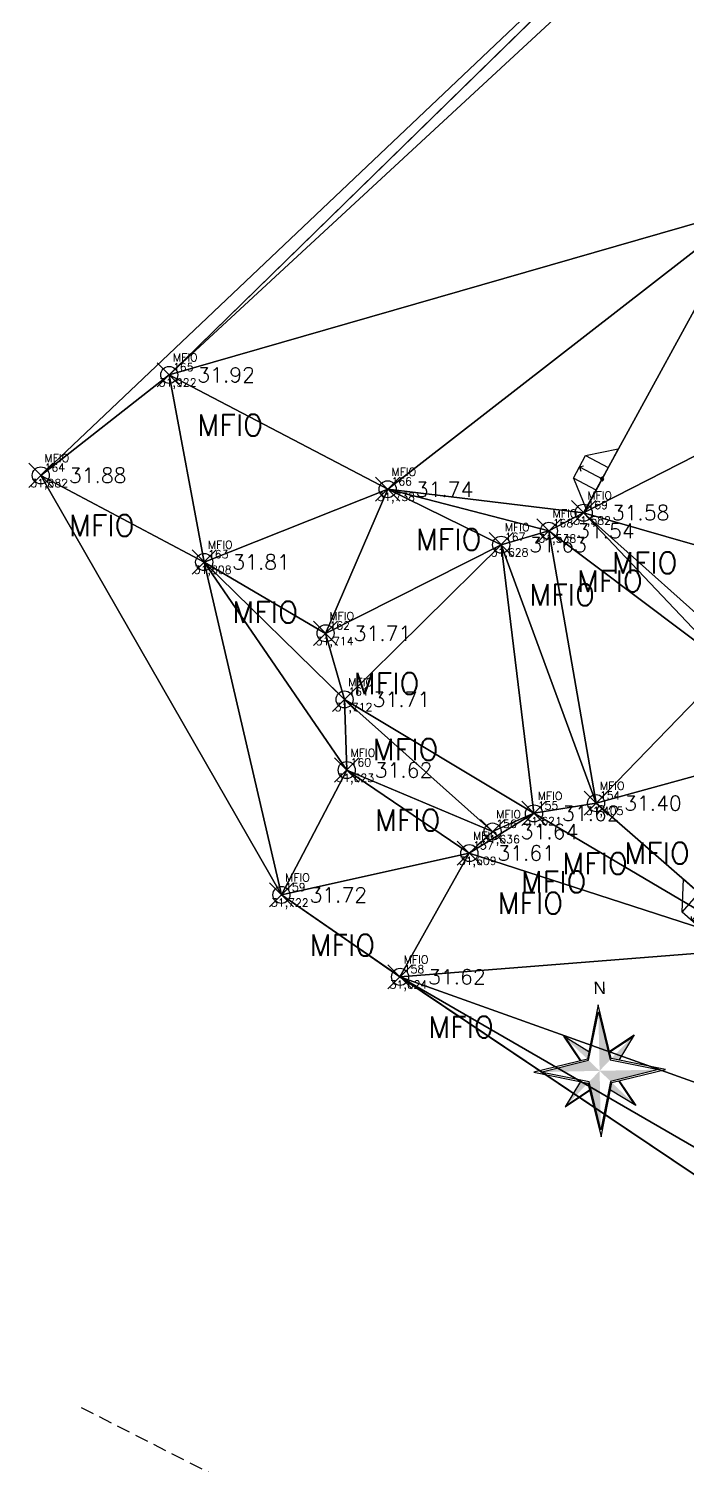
# Model space of a CAD drawing. Header units: metres. Extents: x 543100 to 543604, y 9574012 to 9574398.
# Drawn here: x 543130.9 to 543161.8, y 9574167.8 to 9574235.1 of the extents above; entities that cross this region are included whole.
import ezdxf

# ---------------------------------------------------------------- set-up
doc = ezdxf.new("R2010")
doc.units = ezdxf.units.M
doc.header["$LTSCALE"] = 0.1
doc.linetypes.add('CONTINUO', pattern=[0])
doc.linetypes.add('HIDDEN', pattern=[9.525, 6.35, -3.175])
for name, color, linetype in [('#PROJ_PLATOS', 2, 'HIDDEN'), ('_MFIO', 2, 'CONTINUO'), ('C-TINN-BNDY', 110, 'Continuous'), ('E2', 7, 'CONTINUO'), ('IMPL_MEIO FIO', 8, 'Continuous'), ('IMPL_NORTE', 8, 'Continuous'), ('IMPLANTAÇÃO', 1, 'Continuous'), ('MalhaTriTG', 7, 'CONTINUO'), ('TOPO_PONTOS', 2, 'Continuous'), ('V-NODE', 1, 'Continuous'), ('V-NODE-TEXT', 1, 'Continuous'), ('XREF_IMPLNTACAO', 2, 'Continuous')]:
    doc.layers.add(name, color=color, linetype=linetype)
doc.layers.get('IMPLANTAÇÃO').off()
doc.styles.add('SIMPLEX', font='simplex', dxfattribs={"height": 0.2})
doc.styles.get("Standard").update_dxf_attribs({"font": 'simplex.shx'})
doc.styles.add('TOPO2', font='arial.ttf')

# ---------------------------------------------------------------- blocks, each defined once
blk = doc.blocks.new('A$C70E94E78')
at = {"layer": 'IMPL_MEIO FIO', "color": 1, "linetype": 'Continuous', "ltscale": 3}
for p, q in [((1.6, 1.28), (1.459, 1.138)), ((1.6, 1.28), (1.6, 0.08)), ((1.6, 1.28), (1.741, 1.138)), ((0, 0.08), (3.2, 0.08))]:
    blk.add_line(p, q, dxfattribs=at)
for points in [[(1, 1.28), (0, 0.08)], [(2.2, 0.08), (2.2, 1.28), (1, 1.28), (1, 0.08)], [(2.2, 1.28), (3.2, 0.08)]]:
    blk.add_lwpolyline(points, dxfattribs=at)
blk.add_circle((1.6, 0.08), 0.0798, dxfattribs=at)
blk = doc.blocks.new('norte2')
at = {"layer": 'IMPL_NORTE'}
for p, q in [((159.71, 261.59), (158.74, 257.22)), ((158.84, 257.12), (159.71, 261.02)), ((160.68, 257.22), (159.71, 261.59)), ((159.71, 261.02), (160.58, 257.12)), ((156.86, 259.11), (158.14, 257.09)), ((158.88, 257.82), (156.86, 259.11)), ((157.06, 258.9), (158.21, 257.1)), ((160.55, 257.82), (162.57, 259.1)), ((160.56, 257.76), (162.37, 258.9)), ((162.57, 259.1), (161.28, 257.09)), ((158.74, 257.22), (154.37, 256.25)), ((154.94, 256.25), (158.84, 257.12)), ((160.58, 257.12), (164.48, 256.25)), ((165.05, 256.25), (160.68, 257.22)), ((154.37, 256.25), (158.74, 255.28)), ((158.84, 255.38), (154.94, 256.25)), ((164.48, 256.25), (160.58, 255.38)), ((160.68, 255.28), (165.05, 256.25)), ((158.14, 255.41), (156.85, 253.39)), ((156.85, 253.39), (158.87, 254.68)), ((157.06, 253.59), (158.86, 254.74)), ((158.74, 255.28), (159.71, 250.91)), ((159.71, 251.48), (158.84, 255.38)), ((160.58, 255.38), (159.71, 251.48)), ((159.71, 250.91), (160.68, 255.28)), ((162.57, 253.39), (160.55, 254.68)), ((161.22, 255.4), (162.37, 253.6)), ((161.28, 255.41), (162.57, 253.39))]:
    blk.add_line(p, q, dxfattribs=at)
for points in [[(160.58, 257.12), (159.71, 261.02), (159.71, 256.25)], [(158.74, 257.22), (157.06, 258.9), (158.86, 257.76)], [(160.68, 257.22), (161.22, 257.1), (162.37, 258.9)], [(158.84, 257.12), (154.94, 256.25), (159.71, 256.25)], [(159.71, 251.48), (159.71, 256.25), (158.84, 255.38)], [(160.58, 255.38), (164.48, 256.25), (159.71, 256.25)], [(158.74, 255.28), (157.06, 253.59), (158.2, 255.4)], [(162.37, 253.6), (160.68, 255.28), (160.56, 254.74)]]:
    blk.add_solid(points, dxfattribs=at)
at = {"layer": 'IMPL_NORTE', "style": 'TOPO2', "oblique": 360, "width": 1}
blk.add_text('N', height=0.994, rotation=360, dxfattribs=at).set_placement((159.36, 262.47))
blk = doc.blocks.new('A$C00972E22')
at = {"layer": 'IMPL_MEIO FIO', "color": 1, "linetype": 'CONTINUO', "flags": 128}
for points in [[(0, 83.132), (11.559, 82.997), (17.477, 83.091), (19.178, 84.685), (20.244, 86.177), (20.73, 102.467), (20.845, 119.952), (18.271, 122.086), (14.381, 122.066)], [(22.434, 62.888), (22.698, 69.531), (23.212, 70.925), (24.556, 72.568), (26.938, 74.311), (36.969, 71.792), (54.511, 66.991), (76.902, 59.966), (88.468, 54.87), (101.542, 48.15), (111.288, 42.372), (115.165, 39.567), (123.382, 33.395), (133.554, 25.686), (140.723, 19.386), (145.876, 13.514), (149.997, 6.911)]]:
    blk.add_lwpolyline(points, dxfattribs=at)
at = {"layer": 'IMPL_MEIO FIO', "ltscale": 2, "xscale": -1}
for p, rotation in [((20.409, 89.58), 88.98429886647067), ((32.21, 73.084), 165.3949946687533)]:
    blk.add_blockref('A$C70E94E78', p, dxfattribs=dict(at, rotation=rotation))
at = {"layer": 'IMPL_NORTE', "xscale": 0.5789862501773205, "yscale": 0.5789862501773205, "zscale": 0.5789862501773205, "rotation": 28.19085032159819}
blk.add_blockref('norte2', (21.359, -111.243), dxfattribs=at)
blk = doc.blocks.new('Base_Implantacao')
at = {"layer": 'IMPLANTAÇÃO', "rotation": 333.0393706475627}
blk.add_blockref('A$C00972E22', (543099.81, 9574144.816), dxfattribs=at)
at = {"layer": 'MalhaTriTG', "color": 132}
mesh = blk.add_polyface(dxfattribs=at)
corners = [(543145.824, 9574200.386, 31.623), (543151.565, 9574196.499, 31.609), (543152.655, 9574197.509, 31.636), (543142.756, 9574194.541, 31.722), (543154.598, 9574198.364, 31.621), (543145.719, 9574203.702, 31.712), (543139.139, 9574210.14, 31.808), (543167.061, 9574201.461, 31.347), (543157.511, 9574198.838, 31.405), (543165.31, 9574192.044, 31.151), (543153.059, 9574210.953, 31.628), (543144.833, 9574206.797, 31.714), (543131.477, 9574214.199, 31.882), (543147.742, 9574213.552, 31.738), (543137.5, 9574218.913, 31.922), (543155.298, 9574211.602, 31.538), (543163.739, 9574205.256, 31.502), (543164.368, 9574205.796, 31.544), (543165.999, 9574209.837, 31.42), (543156.925, 9574212.449, 31.582), (543171.161, 9574219.715, 31.378), (543180.502, 9574198.731, 30.876), (543164.743, 9574226.748, 31.572), (543167.97, 9574247.095, 31.529), (543172.773, 9574242.281, 31.61), (543171.446, 9574245.35, 31.562), (543167.995, 9574247.104, 31.561), (543174.98, 9574227.004, 31.33), (543171.354, 9574251.993, 31.713), (543174.643, 9574250.343, 31.617), (543180.461, 9574218.809, 31.176)]
mesh.append_faces([[corners[k] for k in face] for face in [(0, 1, 2), (1, 0, 3), (4, 2, 1), (5, 0, 2), (3, 0, 6), (7, 8, 9), (10, 4, 8), (5, 2, 4), (6, 5, 11), (6, 12, 3), (11, 5, 10), (6, 11, 13), (12, 6, 14), (13, 11, 10), (13, 10, 15), (13, 14, 6), (4, 10, 5), (6, 0, 5), (16, 7, 17), (15, 10, 8), (17, 7, 18), (16, 17, 19), (16, 19, 15), (19, 17, 18), (20, 19, 18), (15, 19, 13), (7, 21, 18), (16, 15, 8), (8, 7, 16), (22, 13, 19), (13, 22, 14), (19, 20, 22), (23, 24, 25), (22, 24, 23), (23, 25, 26), (22, 23, 14), (22, 20, 27), (14, 23, 28), (25, 24, 29), (27, 24, 22), (18, 30, 20), (25, 28, 26), (28, 12, 14)]], dxfattribs={"color": 132})
mesh = blk.add_polyface(dxfattribs=at)
corners = [(543142.756, 9574194.541, 31.722), (543148.318, 9574190.698, 31.624), (543151.565, 9574196.499, 31.609), (543165.31, 9574192.044, 31.151), (543178.769, 9574179.812, 30.825), (543176.729, 9574192.765, 30.868), (543154.598, 9574198.364, 31.621), (543180.502, 9574198.731, 30.876), (543188.743, 9574184.577, 31), (543167.061, 9574201.461, 31.347), (543157.511, 9574198.838, 31.405), (543195.541, 9574163.399, 30.542), (543212.146, 9574141.696, 30.606), (543217.527, 9574151.083, 30.588), (543203.54, 9574153.613, 30.565), (543204.89, 9574166.147, 30.691), (543210.062, 9574160.14, 30.652), (543213.866, 9574164.081, 30.605), (543227.87, 9574138.514, 30.536), (543242.024, 9574164.941, 30.147), (543196.284, 9574190.719, 30.635), (543189.881, 9574180.728, 30.729), (543199.388, 9574171.327, 30.672), (543212.837, 9574183.447, 30.322), (543228.12, 9574178.146, 30.249), (543230.544, 9574191.565, 30.227), (543214.869, 9574201.169, 30.374), (543248.316, 9574182.248, 30.087), (543233.964, 9574136.193, 30.404), (543243.37, 9574169.714, 30.153), (543270.17, 9574136.639, 31.32), (543248.6, 9574210.1, 30.139), (543261.591, 9574204.385, 30.088), (543269.51, 9574216.865, 29.996)]
mesh.append_faces([[corners[k] for k in face] for face in [(0, 1, 2), (2, 1, 3), (3, 4, 5), (3, 6, 2), (7, 5, 8), (9, 3, 5), (3, 10, 6), (5, 4, 8), (3, 1, 4), (1, 11, 4), (12, 13, 14), (15, 11, 14), (16, 14, 13), (15, 14, 16), (16, 13, 17), (14, 11, 1), (13, 18, 19), (13, 19, 17), (20, 8, 21), (21, 8, 4), (22, 21, 11), (20, 21, 22), (20, 22, 23), (20, 7, 8), (23, 15, 17), (17, 15, 16), (19, 24, 17), (23, 17, 24), (23, 25, 26), (25, 23, 24), (26, 20, 23), (25, 24, 27), (23, 22, 15), (22, 11, 15), (11, 21, 4), (18, 28, 19), (19, 29, 24), (27, 24, 29), (19, 30, 29), (29, 30, 27), (27, 31, 25), (32, 27, 30), (30, 33, 32)]], dxfattribs={"color": 132})
blk = doc.blocks.new('*U190', base_point=(543157.51, 9574198.84, 31.405))
at = {"layer": 'V-NODE', "lineweight": -2}
for p, q in [((543156.944, 9574198.274, 31.405), (543158.076, 9574199.406, 31.405)), ((543156.944, 9574199.406, 31.405), (543158.076, 9574198.274, 31.405))]:
    blk.add_line(p, q, dxfattribs=at)
blk.add_circle((543157.51, 9574198.84, 31.405), 0.4, dxfattribs=at)
at = {"layer": 'V-NODE-TEXT', "linetype": 'ByBlock'}
for s, insert, char_height, attachment_point in [('31.40', (543158.826, 9574198.84), 0.7, 4), ('MFIO', (543158.826, 9574196.99), 1, 1)]:
    blk.add_mtext(s, dxfattribs=dict(at, insert=insert, char_height=char_height, attachment_point=attachment_point))
blk = doc.blocks.new('*U199', base_point=(543155.3, 9574211.6, 31.538))
at = {"layer": 'V-NODE', "lineweight": -2}
for p, q in [((543154.734, 9574211.034, 31.538), (543155.866, 9574212.166, 31.538)), ((543154.734, 9574212.166, 31.538), (543155.866, 9574211.034, 31.538))]:
    blk.add_line(p, q, dxfattribs=at)
blk.add_circle((543155.3, 9574211.6, 31.538), 0.4, dxfattribs=at)
at = {"layer": 'V-NODE-TEXT', "linetype": 'ByBlock'}
for s, insert, char_height, attachment_point in [('31.54', (543156.616, 9574211.6), 0.7, 4), ('MFIO', (543156.616, 9574209.75), 1, 1)]:
    blk.add_mtext(s, dxfattribs=dict(at, insert=insert, char_height=char_height, attachment_point=attachment_point))
blk = doc.blocks.new('*U204', base_point=(543156.93, 9574212.45, 31.582))
at = {"layer": 'V-NODE', "lineweight": -2}
for p, q in [((543156.364, 9574211.884, 31.582), (543157.496, 9574213.016, 31.582)), ((543156.364, 9574213.016, 31.582), (543157.496, 9574211.884, 31.582))]:
    blk.add_line(p, q, dxfattribs=at)
blk.add_circle((543156.93, 9574212.45, 31.582), 0.4, dxfattribs=at)
at = {"layer": 'V-NODE-TEXT', "linetype": 'ByBlock'}
for s, insert, char_height, attachment_point in [('31.58', (543158.246, 9574212.45), 0.7, 4), ('MFIO', (543158.246, 9574210.6), 1, 1)]:
    blk.add_mtext(s, dxfattribs=dict(at, insert=insert, char_height=char_height, attachment_point=attachment_point))
blk = doc.blocks.new('*U206', base_point=(543151.57, 9574196.5, 31.609))
at = {"layer": 'V-NODE', "lineweight": -2}
for p, q in [((543151.004, 9574195.934, 31.609), (543152.136, 9574197.066, 31.609)), ((543151.004, 9574197.066, 31.609), (543152.136, 9574195.934, 31.609))]:
    blk.add_line(p, q, dxfattribs=at)
blk.add_circle((543151.57, 9574196.5, 31.609), 0.4, dxfattribs=at)
at = {"layer": 'V-NODE-TEXT', "linetype": 'ByBlock'}
for s, insert, char_height, attachment_point in [('31.61', (543152.886, 9574196.5), 0.7, 4), ('MFIO', (543152.886, 9574194.65), 1, 1)]:
    blk.add_mtext(s, dxfattribs=dict(at, insert=insert, char_height=char_height, attachment_point=attachment_point))
blk = doc.blocks.new('*U209', base_point=(543154.6, 9574198.36, 31.621))
at = {"layer": 'V-NODE', "lineweight": -2}
for p, q in [((543154.034, 9574197.794, 31.621), (543155.166, 9574198.926, 31.621)), ((543154.034, 9574198.926, 31.621), (543155.166, 9574197.794, 31.621))]:
    blk.add_line(p, q, dxfattribs=at)
blk.add_circle((543154.6, 9574198.36, 31.621), 0.4, dxfattribs=at)
at = {"layer": 'V-NODE-TEXT', "linetype": 'ByBlock'}
for s, insert, char_height, attachment_point in [('31.62', (543155.916, 9574198.36), 0.7, 4), ('MFIO', (543155.916, 9574196.51), 1, 1)]:
    blk.add_mtext(s, dxfattribs=dict(at, insert=insert, char_height=char_height, attachment_point=attachment_point))
blk = doc.blocks.new('*U210', base_point=(543145.82, 9574200.39, 31.623))
at = {"layer": 'V-NODE', "lineweight": -2}
for p, q in [((543145.254, 9574199.824, 31.623), (543146.386, 9574200.956, 31.623)), ((543145.254, 9574200.956, 31.623), (543146.386, 9574199.824, 31.623))]:
    blk.add_line(p, q, dxfattribs=at)
blk.add_circle((543145.82, 9574200.39, 31.623), 0.4, dxfattribs=at)
at = {"layer": 'V-NODE-TEXT', "linetype": 'ByBlock'}
for s, insert, char_height, attachment_point in [('31.62', (543147.136, 9574200.39), 0.7, 4), ('MFIO', (543147.136, 9574198.54), 1, 1)]:
    blk.add_mtext(s, dxfattribs=dict(at, insert=insert, char_height=char_height, attachment_point=attachment_point))
blk = doc.blocks.new('*U211', base_point=(543148.32, 9574190.7, 31.624))
at = {"layer": 'V-NODE', "lineweight": -2}
for p, q in [((543147.754, 9574190.134, 31.624), (543148.886, 9574191.266, 31.624)), ((543147.754, 9574191.266, 31.624), (543148.886, 9574190.134, 31.624))]:
    blk.add_line(p, q, dxfattribs=at)
blk.add_circle((543148.32, 9574190.7, 31.624), 0.4, dxfattribs=at)
at = {"layer": 'V-NODE-TEXT', "linetype": 'ByBlock'}
for s, insert, char_height, attachment_point in [('31.62', (543149.636, 9574190.7), 0.7, 4), ('MFIO', (543149.636, 9574188.85), 1, 1)]:
    blk.add_mtext(s, dxfattribs=dict(at, insert=insert, char_height=char_height, attachment_point=attachment_point))
blk = doc.blocks.new('*U212', base_point=(543153.06, 9574210.95, 31.628))
at = {"layer": 'V-NODE', "lineweight": -2}
for p, q in [((543152.494, 9574210.384, 31.628), (543153.626, 9574211.516, 31.628)), ((543152.494, 9574211.516, 31.628), (543153.626, 9574210.384, 31.628))]:
    blk.add_line(p, q, dxfattribs=at)
blk.add_circle((543153.06, 9574210.95, 31.628), 0.4, dxfattribs=at)
at = {"layer": 'V-NODE-TEXT', "linetype": 'ByBlock'}
for s, insert, char_height, attachment_point in [('31.63', (543154.376, 9574210.95), 0.7, 4), ('MFIO', (543154.376, 9574209.1), 1, 1)]:
    blk.add_mtext(s, dxfattribs=dict(at, insert=insert, char_height=char_height, attachment_point=attachment_point))
blk = doc.blocks.new('*U213', base_point=(543152.66, 9574197.51, 31.636))
at = {"layer": 'V-NODE', "lineweight": -2}
for p, q in [((543152.094, 9574196.944, 31.636), (543153.226, 9574198.076, 31.636)), ((543152.094, 9574198.076, 31.636), (543153.226, 9574196.944, 31.636))]:
    blk.add_line(p, q, dxfattribs=at)
blk.add_circle((543152.66, 9574197.51, 31.636), 0.4, dxfattribs=at)
at = {"layer": 'V-NODE-TEXT', "linetype": 'ByBlock'}
for s, insert, char_height, attachment_point in [('31.64', (543153.976, 9574197.51), 0.7, 4), ('MFIO', (543153.976, 9574195.66), 1, 1)]:
    blk.add_mtext(s, dxfattribs=dict(at, insert=insert, char_height=char_height, attachment_point=attachment_point))
blk = doc.blocks.new('*U214', base_point=(543145.72, 9574203.7, 31.712))
at = {"layer": 'V-NODE', "lineweight": -2}
for p, q in [((543145.154, 9574203.134, 31.712), (543146.286, 9574204.266, 31.712)), ((543145.154, 9574204.266, 31.712), (543146.286, 9574203.134, 31.712))]:
    blk.add_line(p, q, dxfattribs=at)
blk.add_circle((543145.72, 9574203.7, 31.712), 0.4, dxfattribs=at)
at = {"layer": 'V-NODE-TEXT', "linetype": 'ByBlock'}
for s, insert, char_height, attachment_point in [('31.71', (543147.036, 9574203.7), 0.7, 4), ('MFIO', (543147.036, 9574201.85), 1, 1)]:
    blk.add_mtext(s, dxfattribs=dict(at, insert=insert, char_height=char_height, attachment_point=attachment_point))
blk = doc.blocks.new('*U216', base_point=(543144.83, 9574206.8, 31.714))
at = {"layer": 'V-NODE', "lineweight": -2}
for p, q in [((543144.264, 9574206.234, 31.714), (543145.396, 9574207.366, 31.714)), ((543144.264, 9574207.366, 31.714), (543145.396, 9574206.234, 31.714))]:
    blk.add_line(p, q, dxfattribs=at)
blk.add_circle((543144.83, 9574206.8, 31.714), 0.4, dxfattribs=at)
at = {"layer": 'V-NODE-TEXT', "linetype": 'ByBlock'}
for s, insert, char_height, attachment_point in [('31.71', (543146.146, 9574206.8), 0.7, 4), ('MFIO', (543146.146, 9574204.95), 1, 1)]:
    blk.add_mtext(s, dxfattribs=dict(at, insert=insert, char_height=char_height, attachment_point=attachment_point))
blk = doc.blocks.new('*U217', base_point=(543142.76, 9574194.54, 31.722))
at = {"layer": 'V-NODE', "lineweight": -2}
for p, q in [((543142.194, 9574193.974, 31.722), (543143.326, 9574195.106, 31.722)), ((543142.194, 9574195.106, 31.722), (543143.326, 9574193.974, 31.722))]:
    blk.add_line(p, q, dxfattribs=at)
blk.add_circle((543142.76, 9574194.54, 31.722), 0.4, dxfattribs=at)
at = {"layer": 'V-NODE-TEXT', "linetype": 'ByBlock'}
for s, insert, char_height, attachment_point in [('31.72', (543144.076, 9574194.54), 0.7, 4), ('MFIO', (543144.076, 9574192.69), 1, 1)]:
    blk.add_mtext(s, dxfattribs=dict(at, insert=insert, char_height=char_height, attachment_point=attachment_point))
blk = doc.blocks.new('*U218', base_point=(543147.74, 9574213.55, 31.738))
at = {"layer": 'V-NODE', "lineweight": -2}
for p, q in [((543147.174, 9574212.984, 31.738), (543148.306, 9574214.116, 31.738)), ((543147.174, 9574214.116, 31.738), (543148.306, 9574212.984, 31.738))]:
    blk.add_line(p, q, dxfattribs=at)
blk.add_circle((543147.74, 9574213.55, 31.738), 0.4, dxfattribs=at)
at = {"layer": 'V-NODE-TEXT', "linetype": 'ByBlock'}
for s, insert, char_height, attachment_point in [('31.74', (543149.056, 9574213.55), 0.7, 4), ('MFIO', (543149.056, 9574211.7), 1, 1)]:
    blk.add_mtext(s, dxfattribs=dict(at, insert=insert, char_height=char_height, attachment_point=attachment_point))
blk = doc.blocks.new('*U219', base_point=(543139.14, 9574210.14, 31.808))
at = {"layer": 'V-NODE', "lineweight": -2}
for p, q in [((543138.574, 9574209.574, 31.808), (543139.706, 9574210.706, 31.808)), ((543138.574, 9574210.706, 31.808), (543139.706, 9574209.574, 31.808))]:
    blk.add_line(p, q, dxfattribs=at)
blk.add_circle((543139.14, 9574210.14, 31.808), 0.4, dxfattribs=at)
at = {"layer": 'V-NODE-TEXT', "linetype": 'ByBlock'}
for s, insert, char_height, attachment_point in [('31.81', (543140.456, 9574210.14), 0.7, 4), ('MFIO', (543140.456, 9574208.29), 1, 1)]:
    blk.add_mtext(s, dxfattribs=dict(at, insert=insert, char_height=char_height, attachment_point=attachment_point))
blk = doc.blocks.new('*U220', base_point=(543131.48, 9574214.2, 31.882))
at = {"layer": 'V-NODE', "lineweight": -2}
for p, q in [((543130.914, 9574213.634, 31.882), (543132.046, 9574214.766, 31.882)), ((543130.914, 9574214.766, 31.882), (543132.046, 9574213.634, 31.882))]:
    blk.add_line(p, q, dxfattribs=at)
blk.add_circle((543131.48, 9574214.2, 31.882), 0.4, dxfattribs=at)
at = {"layer": 'V-NODE-TEXT', "linetype": 'ByBlock'}
for s, insert, char_height, attachment_point in [('31.88', (543132.796, 9574214.2), 0.7, 4), ('MFIO', (543132.796, 9574212.35), 1, 1)]:
    blk.add_mtext(s, dxfattribs=dict(at, insert=insert, char_height=char_height, attachment_point=attachment_point))
blk = doc.blocks.new('*U222', base_point=(543137.5, 9574218.91, 31.922))
at = {"layer": 'V-NODE', "lineweight": -2}
for p, q in [((543136.934, 9574218.344, 31.922), (543138.066, 9574219.476, 31.922)), ((543136.934, 9574219.476, 31.922), (543138.066, 9574218.344, 31.922))]:
    blk.add_line(p, q, dxfattribs=at)
blk.add_circle((543137.5, 9574218.91, 31.922), 0.4, dxfattribs=at)
at = {"layer": 'V-NODE-TEXT', "linetype": 'ByBlock'}
for s, insert, char_height, attachment_point in [('31.92', (543138.816, 9574218.91), 0.7, 4), ('MFIO', (543138.816, 9574217.06), 1, 1)]:
    blk.add_mtext(s, dxfattribs=dict(at, insert=insert, char_height=char_height, attachment_point=attachment_point))
blk = doc.blocks.new('SIMB_PONTO')
at = {"color": 0}
blk.add_point((0, 0), dxfattribs=at)
for tag in ['desc:', 'cota:', 'pto:']:
    blk.add_attdef(tag, (0, 0), '', height=1)

msp = doc.modelspace()

# ---------------------------------------------------------------- linework, layer by layer
at = {"layer": '#PROJ_PLATOS', "elevation": 31, "flags": 128}
msp.add_lwpolyline([(543133.366, 9574170.524), (543254.013, 9574109.156)], dxfattribs=at)
at = {"layer": 'C-TINN-BNDY', "color": 110, "linetype": 'Continuous', "lineweight": -3}
msp.add_polyline3d([(543180.857, 9574168.846, 31), (543148.32, 9574190.7, 31.624), (543142.76, 9574194.54, 31.722), (543131.48, 9574214.2, 31.882), (543137.5, 9574218.91, 31.922), (543171.35, 9574251.99, 31.713), (543193.61, 9574282.38, 31.298), (543211.838, 9574317.665, 31), (543213.73, 9574321.34, 30.969), (543218.85, 9574331.35, 30.895), (543225.45, 9574344.04, 30.865), (543235.22, 9574379.33, 30.85), (543254.7, 9574379.31, 30.904), (543257.02, 9574378.29, 30.88), (543276.87, 9574367.94, 30.831), (543307.77, 9574351.73, 30.631), (543337.13, 9574336.57, 30.477), (543357.69, 9574325.98, 30.362)], dxfattribs=at)
at = {"layer": 'E2', "color": 7, "linetype": 'CONTINUO', "flags": 128}
for points in [[(543137.5, 9574218.913), (543147.742, 9574213.552), (543153.059, 9574210.953), (543155.298, 9574211.602), (543156.925, 9574212.449), (543164.743, 9574226.748), (543172.773, 9574242.281), (543171.446, 9574245.35), (543167.97, 9574247.095)], [(543131.477, 9574214.199), (543139.139, 9574210.14), (543144.833, 9574206.797), (543145.719, 9574203.702), (543145.824, 9574200.386), (543142.756, 9574194.541)], [(543148.318, 9574190.698), (543151.565, 9574196.499), (543152.655, 9574197.509), (543154.598, 9574198.364), (543157.511, 9574198.838), (543165.31, 9574192.044), (543178.769, 9574179.812), (543195.541, 9574163.399), (543203.54, 9574153.613), (543212.146, 9574141.696), (543218.213, 9574132.127), (543220.397, 9574127.869), (543224.923, 9574118.643), (543230.494, 9574107.16), (543234.028, 9574098.294), (543235.958, 9574090.724), (543236.638, 9574082.971)]]:
    msp.add_lwpolyline(points, dxfattribs=at)

# ---------------------------------------------------------------- block references
at = {"layer": '_MFIO', "color": 3}
ref = msp.add_blockref('SIMB_PONTO', (543137.5, 9574218.913), dxfattribs=at)
ref.add_attrib('PONTO', '165', (543137.675, 9574219.088), dxfattribs={"layer": '0', "color": 1, "height": 0.375, "style": 'SIMPLEX'})
ref.add_attrib('DESC', 'MFIO', (543137.675, 9574219.538), dxfattribs={"layer": '0', "color": 4, "height": 0.375, "style": 'SIMPLEX'})
ref.add_attrib('COTA', '31,922', (543137.013, 9574218.363), dxfattribs={"layer": '0', "color": 2, "height": 0.375, "style": 'SIMPLEX'})
ref = msp.add_blockref('SIMB_PONTO', (543131.477, 9574214.199), dxfattribs=at)
ref.add_attrib('PONTO', '164', (543131.652, 9574214.374), dxfattribs={"layer": '0', "color": 1, "height": 0.375, "style": 'SIMPLEX'})
ref.add_attrib('DESC', 'MFIO', (543131.652, 9574214.824), dxfattribs={"layer": '0', "color": 4, "height": 0.375, "style": 'SIMPLEX'})
ref.add_attrib('COTA', '31,882', (543130.99, 9574213.649), dxfattribs={"layer": '0', "color": 2, "height": 0.375, "style": 'SIMPLEX'})
ref = msp.add_blockref('SIMB_PONTO', (543147.742, 9574213.552), dxfattribs=at)
ref.add_attrib('PONTO', '166', (543147.917, 9574213.727), dxfattribs={"layer": '0', "color": 1, "height": 0.375, "style": 'SIMPLEX'})
ref.add_attrib('DESC', 'MFIO', (543147.917, 9574214.177), dxfattribs={"layer": '0', "color": 4, "height": 0.375, "style": 'SIMPLEX'})
ref.add_attrib('COTA', '31,738', (543147.255, 9574213.002), dxfattribs={"layer": '0', "color": 2, "height": 0.375, "style": 'SIMPLEX'})
ref = msp.add_blockref('SIMB_PONTO', (543156.925, 9574212.449), dxfattribs=at)
ref.add_attrib('PONTO', '169', (543157.1, 9574212.624), dxfattribs={"layer": '0', "color": 1, "height": 0.375, "style": 'SIMPLEX'})
ref.add_attrib('DESC', 'MFIO', (543157.1, 9574213.074), dxfattribs={"layer": '0', "color": 4, "height": 0.375, "style": 'SIMPLEX'})
ref.add_attrib('COTA', '31,582', (543156.438, 9574211.899), dxfattribs={"layer": '0', "color": 2, "height": 0.375, "style": 'SIMPLEX'})
ref = msp.add_blockref('SIMB_PONTO', (543155.298, 9574211.602), dxfattribs=at)
ref.add_attrib('PONTO', '168', (543155.473, 9574211.777), dxfattribs={"layer": '0', "color": 1, "height": 0.375, "style": 'SIMPLEX'})
ref.add_attrib('DESC', 'MFIO', (543155.473, 9574212.227), dxfattribs={"layer": '0', "color": 4, "height": 0.375, "style": 'SIMPLEX'})
ref.add_attrib('COTA', '31,538', (543154.811, 9574211.052), dxfattribs={"layer": '0', "color": 2, "height": 0.375, "style": 'SIMPLEX'})
ref = msp.add_blockref('SIMB_PONTO', (543153.059, 9574210.953), dxfattribs=at)
ref.add_attrib('PONTO', '167', (543153.234, 9574211.128), dxfattribs={"layer": '0', "color": 1, "height": 0.375, "style": 'SIMPLEX'})
ref.add_attrib('DESC', 'MFIO', (543153.234, 9574211.578), dxfattribs={"layer": '0', "color": 4, "height": 0.375, "style": 'SIMPLEX'})
ref.add_attrib('COTA', '31,628', (543152.572, 9574210.403), dxfattribs={"layer": '0', "color": 2, "height": 0.375, "style": 'SIMPLEX'})
ref = msp.add_blockref('SIMB_PONTO', (543139.139, 9574210.14), dxfattribs=at)
ref.add_attrib('PONTO', '163', (543139.314, 9574210.315), dxfattribs={"layer": '0', "color": 1, "height": 0.375, "style": 'SIMPLEX'})
ref.add_attrib('DESC', 'MFIO', (543139.314, 9574210.765), dxfattribs={"layer": '0', "color": 4, "height": 0.375, "style": 'SIMPLEX'})
ref.add_attrib('COTA', '31,808', (543138.652, 9574209.59), dxfattribs={"layer": '0', "color": 2, "height": 0.375, "style": 'SIMPLEX'})
ref = msp.add_blockref('SIMB_PONTO', (543144.833, 9574206.797), dxfattribs=at)
ref.add_attrib('PONTO', '162', (543145.008, 9574206.972), dxfattribs={"layer": '0', "color": 1, "height": 0.375, "style": 'SIMPLEX'})
ref.add_attrib('DESC', 'MFIO', (543145.008, 9574207.422), dxfattribs={"layer": '0', "color": 4, "height": 0.375, "style": 'SIMPLEX'})
ref.add_attrib('COTA', '31,714', (543144.371, 9574206.247), dxfattribs={"layer": '0', "color": 2, "height": 0.375, "style": 'SIMPLEX'})
ref = msp.add_blockref('SIMB_PONTO', (543145.719, 9574203.702), dxfattribs=at)
ref.add_attrib('PONTO', '161', (543145.894, 9574203.877), dxfattribs={"layer": '0', "color": 1, "height": 0.375, "style": 'SIMPLEX'})
ref.add_attrib('DESC', 'MFIO', (543145.894, 9574204.327), dxfattribs={"layer": '0', "color": 4, "height": 0.375, "style": 'SIMPLEX'})
ref.add_attrib('COTA', '31,712', (543145.257, 9574203.152), dxfattribs={"layer": '0', "color": 2, "height": 0.375, "style": 'SIMPLEX'})
ref = msp.add_blockref('SIMB_PONTO', (543145.824, 9574200.386), dxfattribs=at)
ref.add_attrib('PONTO', '160', (543145.999, 9574200.561), dxfattribs={"layer": '0', "color": 1, "height": 0.375, "style": 'SIMPLEX'})
ref.add_attrib('DESC', 'MFIO', (543145.999, 9574201.011), dxfattribs={"layer": '0', "color": 4, "height": 0.375, "style": 'SIMPLEX'})
ref.add_attrib('COTA', '31,623', (543145.337, 9574199.836), dxfattribs={"layer": '0', "color": 2, "height": 0.375, "style": 'SIMPLEX'})
ref = msp.add_blockref('SIMB_PONTO', (543157.511, 9574198.838), dxfattribs=at)
ref.add_attrib('PONTO', '154', (543157.686, 9574199.013), dxfattribs={"layer": '0', "color": 1, "height": 0.375, "style": 'SIMPLEX'})
ref.add_attrib('DESC', 'MFIO', (543157.686, 9574199.463), dxfattribs={"layer": '0', "color": 4, "height": 0.375, "style": 'SIMPLEX'})
ref.add_attrib('COTA', '31,405', (543157.024, 9574198.288), dxfattribs={"layer": '0', "color": 2, "height": 0.375, "style": 'SIMPLEX'})
ref = msp.add_blockref('SIMB_PONTO', (543154.598, 9574198.364), dxfattribs=at)
ref.add_attrib('PONTO', '155', (543154.773, 9574198.539), dxfattribs={"layer": '0', "color": 1, "height": 0.375, "style": 'SIMPLEX'})
ref.add_attrib('DESC', 'MFIO', (543154.773, 9574198.989), dxfattribs={"layer": '0', "color": 4, "height": 0.375, "style": 'SIMPLEX'})
ref.add_attrib('COTA', '31,621', (543154.136, 9574197.814), dxfattribs={"layer": '0', "color": 2, "height": 0.375, "style": 'SIMPLEX'})
ref = msp.add_blockref('SIMB_PONTO', (543152.655, 9574197.509), dxfattribs=at)
ref.add_attrib('PONTO', '156', (543152.83, 9574197.684), dxfattribs={"layer": '0', "color": 1, "height": 0.375, "style": 'SIMPLEX'})
ref.add_attrib('DESC', 'MFIO', (543152.83, 9574198.134), dxfattribs={"layer": '0', "color": 4, "height": 0.375, "style": 'SIMPLEX'})
ref.add_attrib('COTA', '31,636', (543152.168, 9574196.959), dxfattribs={"layer": '0', "color": 2, "height": 0.375, "style": 'SIMPLEX'})
ref = msp.add_blockref('SIMB_PONTO', (543151.565, 9574196.499), dxfattribs=at)
ref.add_attrib('PONTO', '157', (543151.74, 9574196.674), dxfattribs={"layer": '0', "color": 1, "height": 0.375, "style": 'SIMPLEX'})
ref.add_attrib('DESC', 'MFIO', (543151.74, 9574197.124), dxfattribs={"layer": '0', "color": 4, "height": 0.375, "style": 'SIMPLEX'})
ref.add_attrib('COTA', '31,609', (543151.078, 9574195.949), dxfattribs={"layer": '0', "color": 2, "height": 0.375, "style": 'SIMPLEX'})
ref = msp.add_blockref('SIMB_PONTO', (543142.756, 9574194.541), dxfattribs=at)
ref.add_attrib('PONTO', '159', (543142.931, 9574194.716), dxfattribs={"layer": '0', "color": 1, "height": 0.375, "style": 'SIMPLEX'})
ref.add_attrib('DESC', 'MFIO', (543142.931, 9574195.166), dxfattribs={"layer": '0', "color": 4, "height": 0.375, "style": 'SIMPLEX'})
ref.add_attrib('COTA', '31,722', (543142.269, 9574193.991), dxfattribs={"layer": '0', "color": 2, "height": 0.375, "style": 'SIMPLEX'})
ref = msp.add_blockref('SIMB_PONTO', (543148.318, 9574190.698), dxfattribs=at)
ref.add_attrib('PONTO', '158', (543148.493, 9574190.873), dxfattribs={"layer": '0', "color": 1, "height": 0.375, "style": 'SIMPLEX'})
ref.add_attrib('DESC', 'MFIO', (543148.493, 9574191.323), dxfattribs={"layer": '0', "color": 4, "height": 0.375, "style": 'SIMPLEX'})
ref.add_attrib('COTA', '31,624', (543147.831, 9574190.148), dxfattribs={"layer": '0', "color": 2, "height": 0.375, "style": 'SIMPLEX'})
at = {"layer": 'TOPO_PONTOS'}
for name, p in [('*U222', (543137.5, 9574218.91, 31.922)), ('*U220', (543131.48, 9574214.2, 31.882)), ('*U218', (543147.74, 9574213.55, 31.738)), ('*U204', (543156.93, 9574212.45, 31.582)), ('*U199', (543155.3, 9574211.6, 31.538)), ('*U212', (543153.06, 9574210.95, 31.628)), ('*U219', (543139.14, 9574210.14, 31.808)), ('*U216', (543144.83, 9574206.8, 31.714)), ('*U214', (543145.72, 9574203.7, 31.712)), ('*U210', (543145.82, 9574200.39, 31.623)), ('*U209', (543154.6, 9574198.36, 31.621)), ('*U190', (543157.51, 9574198.84, 31.405)), ('*U213', (543152.66, 9574197.51, 31.636)), ('*U206', (543151.57, 9574196.5, 31.609)), ('*U217', (543142.76, 9574194.54, 31.722)), ('*U211', (543148.32, 9574190.7, 31.624))]:
    msp.add_blockref(name, p, dxfattribs=at)
at = {"layer": 'XREF_IMPLNTACAO'}
msp.add_blockref('Base_Implantacao', (0, 0), dxfattribs=at)

# ---------------------------------------------------------------- meshes
at = {"layer": 'MalhaTriTG', "color": 132}
mesh = msp.add_polyface(dxfattribs=at)
corners = [(543145.824, 9574200.386, 31.623), (543151.565, 9574196.499, 31.609), (543152.655, 9574197.509, 31.636), (543142.756, 9574194.541, 31.722), (543154.598, 9574198.364, 31.621), (543145.719, 9574203.702, 31.712), (543139.139, 9574210.14, 31.808), (543167.061, 9574201.461, 31.347), (543157.511, 9574198.838, 31.405), (543165.31, 9574192.044, 31.151), (543153.059, 9574210.953, 31.628), (543144.833, 9574206.797, 31.714), (543131.477, 9574214.199, 31.882), (543147.742, 9574213.552, 31.738), (543137.5, 9574218.913, 31.922), (543155.298, 9574211.602, 31.538), (543163.739, 9574205.256, 31.502), (543164.368, 9574205.796, 31.544), (543165.999, 9574209.837, 31.42), (543156.925, 9574212.449, 31.582), (543171.161, 9574219.715, 31.378), (543180.502, 9574198.731, 30.876), (543164.743, 9574226.748, 31.572), (543167.97, 9574247.095, 31.529), (543172.773, 9574242.281, 31.61), (543171.446, 9574245.35, 31.562), (543167.995, 9574247.104, 31.561), (543174.98, 9574227.004, 31.33), (543171.354, 9574251.993, 31.713), (543174.643, 9574250.343, 31.617), (543180.461, 9574218.809, 31.176)]
mesh.append_faces([[corners[k] for k in face] for face in [(0, 1, 2), (1, 0, 3), (4, 2, 1), (5, 0, 2), (3, 0, 6), (7, 8, 9), (10, 4, 8), (5, 2, 4), (6, 5, 11), (6, 12, 3), (11, 5, 10), (6, 11, 13), (12, 6, 14), (13, 11, 10), (13, 10, 15), (13, 14, 6), (4, 10, 5), (6, 0, 5), (16, 7, 17), (15, 10, 8), (17, 7, 18), (16, 17, 19), (16, 19, 15), (19, 17, 18), (20, 19, 18), (15, 19, 13), (7, 21, 18), (16, 15, 8), (8, 7, 16), (22, 13, 19), (13, 22, 14), (19, 20, 22), (23, 24, 25), (22, 24, 23), (23, 25, 26), (22, 23, 14), (22, 20, 27), (14, 23, 28), (25, 24, 29), (27, 24, 22), (18, 30, 20), (25, 28, 26), (28, 12, 14)]], dxfattribs={"color": 132})
mesh = msp.add_polyface(dxfattribs=at)
corners = [(543142.756, 9574194.541, 31.722), (543148.318, 9574190.698, 31.624), (543151.565, 9574196.499, 31.609), (543165.31, 9574192.044, 31.151), (543178.769, 9574179.812, 30.825), (543176.729, 9574192.765, 30.868), (543154.598, 9574198.364, 31.621), (543180.502, 9574198.731, 30.876), (543188.743, 9574184.577, 31), (543167.061, 9574201.461, 31.347), (543157.511, 9574198.838, 31.405), (543195.541, 9574163.399, 30.542), (543212.146, 9574141.696, 30.606), (543217.527, 9574151.083, 30.588), (543203.54, 9574153.613, 30.565), (543204.89, 9574166.147, 30.691), (543210.062, 9574160.14, 30.652), (543213.866, 9574164.081, 30.605), (543227.87, 9574138.514, 30.536), (543242.024, 9574164.941, 30.147), (543196.284, 9574190.719, 30.635), (543189.881, 9574180.728, 30.729), (543199.388, 9574171.327, 30.672), (543212.837, 9574183.447, 30.322), (543228.12, 9574178.146, 30.249), (543230.544, 9574191.565, 30.227), (543214.869, 9574201.169, 30.374), (543248.316, 9574182.248, 30.087), (543233.964, 9574136.193, 30.404), (543243.37, 9574169.714, 30.153), (543270.17, 9574136.639, 31.32), (543248.6, 9574210.1, 30.139), (543261.591, 9574204.385, 30.088), (543269.51, 9574216.865, 29.996)]
mesh.append_faces([[corners[k] for k in face] for face in [(0, 1, 2), (2, 1, 3), (3, 4, 5), (3, 6, 2), (7, 5, 8), (9, 3, 5), (3, 10, 6), (5, 4, 8), (3, 1, 4), (1, 11, 4), (12, 13, 14), (15, 11, 14), (16, 14, 13), (15, 14, 16), (16, 13, 17), (14, 11, 1), (13, 18, 19), (13, 19, 17), (20, 8, 21), (21, 8, 4), (22, 21, 11), (20, 21, 22), (20, 22, 23), (20, 7, 8), (23, 15, 17), (17, 15, 16), (19, 24, 17), (23, 17, 24), (23, 25, 26), (25, 23, 24), (26, 20, 23), (25, 24, 27), (23, 22, 15), (22, 11, 15), (11, 21, 4), (18, 28, 19), (19, 29, 24), (27, 24, 29), (19, 30, 29), (29, 30, 27), (27, 31, 25), (32, 27, 30), (30, 33, 32)]], dxfattribs={"color": 132})

doc.saveas('drawing.dxf')
